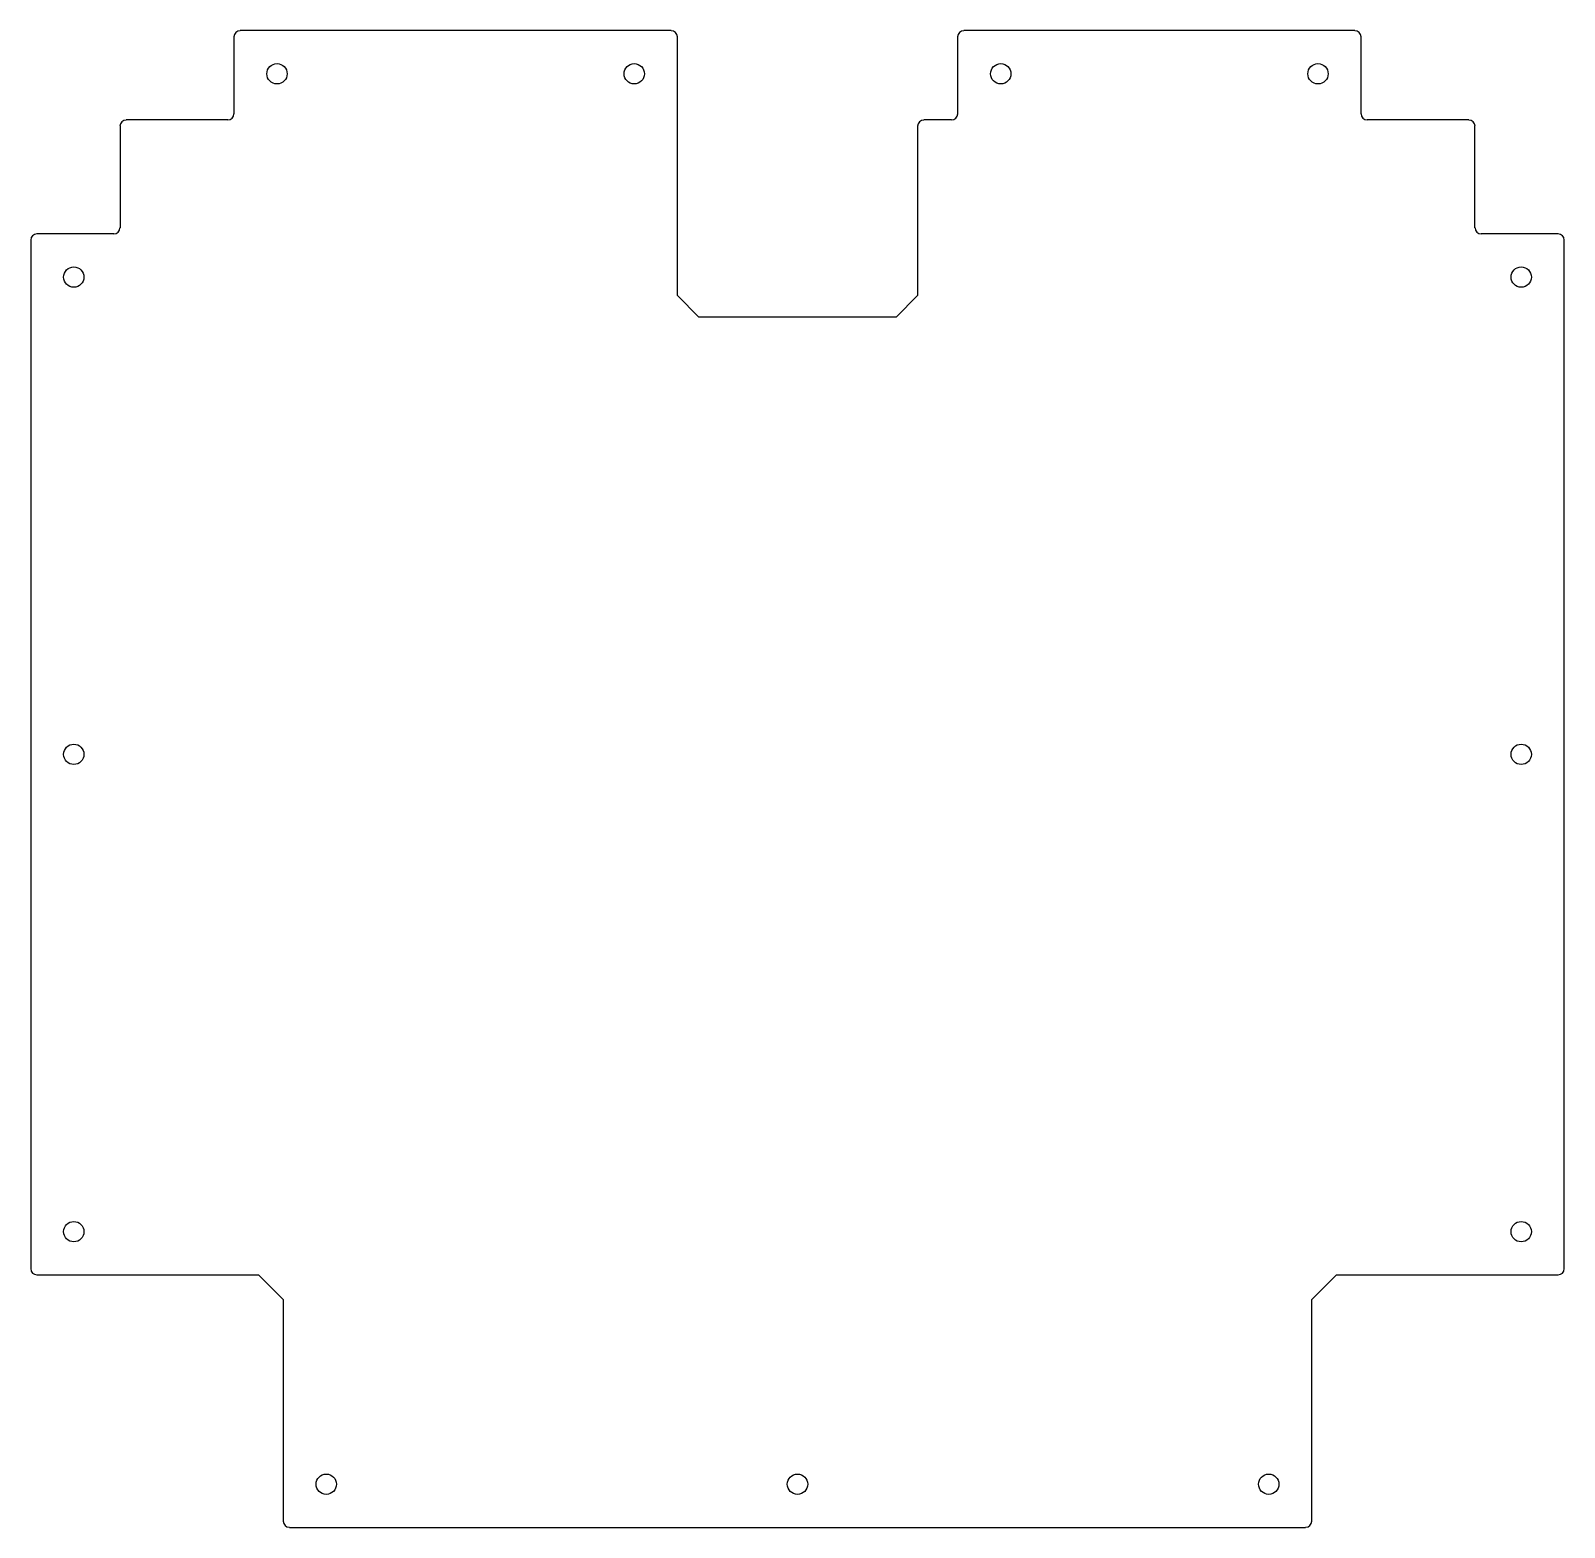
# Model space of a CAD drawing. Header units: inches. Extents: x -9.8 to 9.8, y -9.6 to 9.6.
import ezdxf

# ---------------------------------------------------------------- set-up
doc = ezdxf.new("R2010")
doc.units = ezdxf.units.IN
doc.layers.add('CUTOUTS', color=1, linetype='CONTINUOUS')
doc.layers.add('PERIMETER', color=5, linetype='CONTINUOUS')

msp = doc.modelspace()

# ---------------------------------------------------------------- linework, layer by layer
at = {"layer": 'CUTOUTS'}
for centre in [(-6.654, 9.016), (-2.087, 9.016), (2.598, 9.016), (6.654, 9.016), (-9.252, 6.417), (9.252, 6.417), (-9.252, 0.315), (9.252, 0.315), (-9.252, -5.787), (9.252, -5.787), (-6.024, -9.016), (0, -9.016), (6.024, -9.016)]:
    msp.add_circle(centre, 0.13, dxfattribs=at)
at = {"layer": 'PERIMETER'}
for p, q in [((-7.205, 9.488), (-7.205, 8.504)), ((-1.614, 9.567), (-7.126, 9.567)), ((-1.535, 6.181), (-1.535, 9.488)), ((2.047, 9.488), (2.047, 8.504)), ((7.126, 9.567), (2.126, 9.567)), ((7.205, 8.504), (7.205, 9.488)), ((-8.661, 8.346), (-8.661, 7.047)), ((-7.283, 8.425), (-8.583, 8.425)), ((1.535, 8.346), (1.535, 6.181)), ((1.969, 8.425), (1.614, 8.425)), ((8.583, 8.425), (7.283, 8.425)), ((8.661, 7.047), (8.661, 8.346)), ((-9.803, 6.89), (-9.803, -6.26)), ((-8.74, 6.969), (-9.724, 6.969)), ((9.724, 6.969), (8.74, 6.969)), ((9.803, -6.26), (9.803, 6.89)), ((-1.26, 5.906), (-1.535, 6.181)), ((1.535, 6.181), (1.26, 5.906)), ((1.26, 5.906), (-1.26, 5.906)), ((-9.724, -6.339), (-6.89, -6.339)), ((-6.89, -6.339), (-6.575, -6.654)), ((6.575, -6.654), (6.89, -6.339)), ((6.89, -6.339), (9.724, -6.339)), ((-6.575, -6.654), (-6.575, -9.488)), ((6.575, -9.488), (6.575, -6.654)), ((-6.496, -9.567), (6.496, -9.567))]:
    msp.add_line(p, q, dxfattribs=at)
for centre, start, end in [((-7.126, 9.488), 90, 180), ((-1.614, 9.488), 0, 90), ((2.126, 9.488), 90, 180), ((7.126, 9.488), 0, 90), ((-7.283, 8.504), -90, 0), ((1.969, 8.504), -90, 0), ((7.283, 8.504), 180, 270), ((-8.583, 8.346), 90, 180), ((1.614, 8.346), 90, 180), ((8.583, 8.346), 0, 90), ((-9.724, 6.89), 90, 180), ((-8.74, 7.047), -90, 0), ((8.74, 7.047), 180, 270), ((9.724, 6.89), 0, 90), ((-9.724, -6.26), 180, 270), ((9.724, -6.26), 270, 360), ((-6.496, -9.488), 180, 270), ((6.496, -9.488), -90, 0)]:
    msp.add_arc(centre, 0.0787, start, end, dxfattribs=at)

doc.saveas('drawing.dxf')
